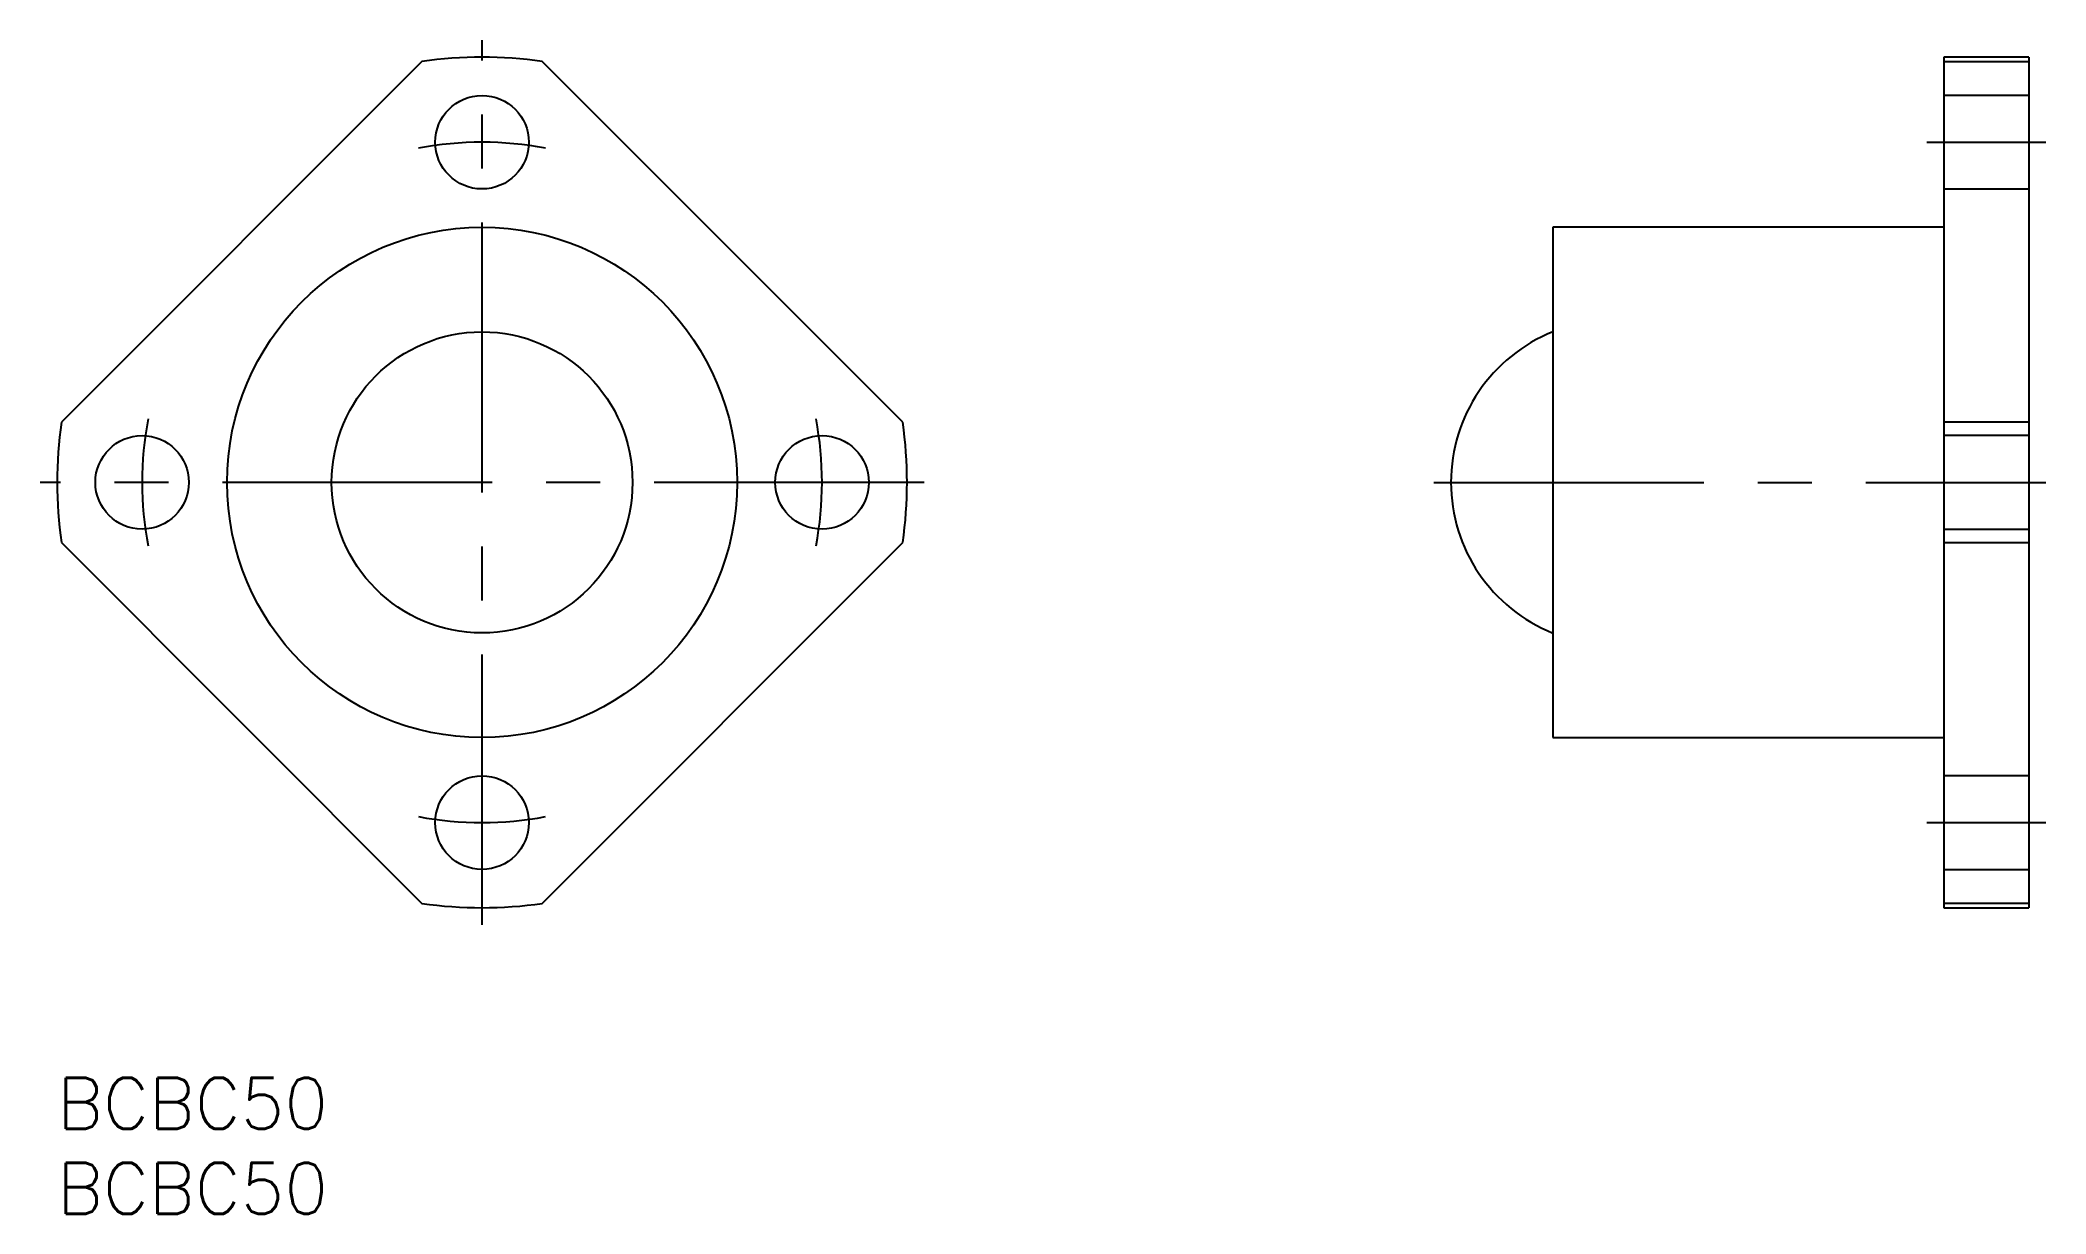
# Model space of a CAD drawing. Extents: x -1 to 117, y -8 to 61.
import ezdxf

# ---------------------------------------------------------------- set-up
doc = ezdxf.new("R2010")
doc.units = 0
doc.header["$LTSCALE"] = 0.5
doc.linetypes.add('CENTER', pattern=[50.8, 31.75, -6.35, 6.35, -6.35])
doc.linetypes.add('DASHED', pattern=[19.05, 12.7, -6.35])
for name, color, linetype in [('MSM_CENTER', 1, 'CENTER'), ('MSM_CONTINUOUS', 7, 'CONTINUOUS'), ('MSM_DASHED', 4, 'DASHED'), ('MSM_PART_NUMBER', 7, 'CONTINUOUS')]:
    doc.layers.add(name, color=color, linetype=linetype)
doc.styles.get("Standard").update_dxf_attribs({"font": 'txt.shx', "height": 3, "bigfont": 'bigfont.shx'})

# ---------------------------------------------------------------- blocks, each defined once
blk = doc.blocks.new('*U4')
at = {"layer": 'MSM_PART_NUMBER'}
blk.add_text('BCBC50', height=3, dxfattribs=at).set_placement((0, -3))
blk = doc.blocks.new('*U5')
at = {"layer": 'MSM_PART_NUMBER'}
blk.add_text('BCBC50', height=3, dxfattribs=at).set_placement((0, -8))

msp = doc.modelspace()

# ---------------------------------------------------------------- linework, layer by layer
at = {"layer": 'MSM_CENTER'}
for p, q in [((25, 9), (25, 61)), ((110, 55), (117, 55)), ((51, 35), (-1, 35)), ((81, 35), (117, 35)), ((110, 15), (117, 15))]:
    msp.add_line(p, q, dxfattribs=at)
for start, end in [(79.2412, 100.7588), (169.2412, 190.7588), (349.2412, 10.7588), (259.2412, 280.7588)]:
    msp.add_arc((25, 35), 20, start, end, dxfattribs=at)
at = {"layer": 'MSM_CONTINUOUS'}
for p, q in [((21.46, 59.75), (0.25, 38.54)), ((49.75, 38.54), (28.54, 59.75)), ((116, 60), (111, 60)), ((111, 60), (111, 10)), ((111, 59.75), (116, 59.75)), ((116, 60), (116, 10)), ((111, 50), (88, 50)), ((88, 50), (88, 20)), ((116, 38.54), (111, 38.54)), ((0.25, 31.46), (21.46, 10.25)), ((28.54, 10.25), (49.75, 31.46)), ((111, 31.46), (116, 31.46)), ((88, 20), (111, 20)), ((116, 10.25), (111, 10.25)), ((111, 10), (116, 10))]:
    msp.add_line(p, q, dxfattribs=at)
for centre, radius in [((25, 55), 2.75), ((25, 35), 15), ((25, 35), 8.85), ((5, 35), 2.75), ((45, 35), 2.75), ((25, 15), 2.75)]:
    msp.add_circle(centre, radius, dxfattribs=at)
for centre, radius, start, end in [((25, 35), 25, 81.8699, 98.1301), ((91.53, 35), 9.53, 111.7205, 248.2795), ((25, 35), 25, 171.8699, 188.1301), ((25, 35), 25, 351.8699, 8.1301), ((25, 35), 25, 261.8699, 278.1301)]:
    msp.add_arc(centre, radius, start, end, dxfattribs=at)
at = {"layer": 'MSM_DASHED'}
for p, q in [((116, 57.75), (111, 57.75)), ((111, 52.25), (116, 52.25)), ((116, 37.75), (111, 37.75)), ((111, 32.25), (116, 32.25)), ((116, 17.75), (111, 17.75)), ((111, 12.25), (116, 12.25))]:
    msp.add_line(p, q, dxfattribs=at)

# ---------------------------------------------------------------- block references
at = {"layer": 'MSM_CONTINUOUS'}
for name in ['*U4', '*U5']:
    msp.add_blockref(name, (0, 0), dxfattribs=at)

doc.saveas('drawing.dxf')
